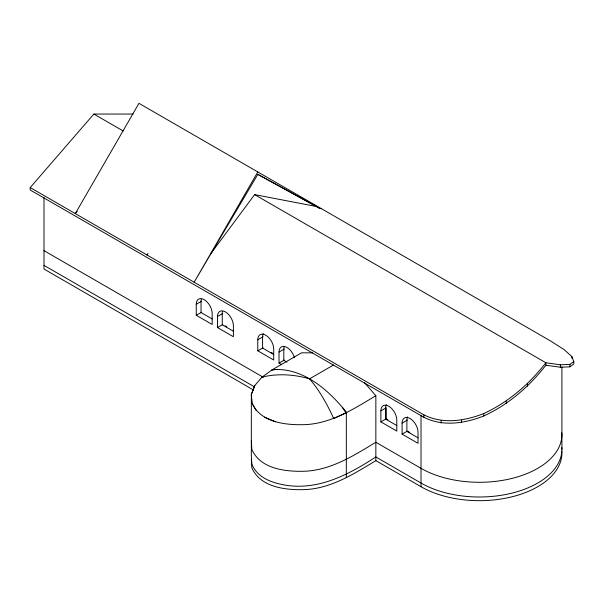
<?xml version="1.0" encoding="UTF-8"?>
<svg xmlns="http://www.w3.org/2000/svg" width="604" height="604" viewBox="0 0 604 604"><rect width="100%" height="100%" fill="white"/><g stroke="black" fill="none" stroke-linecap="round" stroke-linejoin="round"><path stroke-width="0.91" d="M561.848 447.579A82.529 47.648 0 0 1 512.373 493.023A82.529 47.648 0 0 1 421.018 483.041L375.854 456.964C350.086 473.725 320.883 489.436 289.029 485.669C274.692 483.774 257.78 478.927 251.86 464.204L251.332 455.62L251.332 394.359L254.775 385.548L261.993 377.138L272.404 369.663C303.148 367.202 328.719 390.146 346.673 412.547L333.74 418.557C327.24 404.461 319.72 390.652 309.535 378.859C294.156 374.382 277.629 373.272 261.993 377.138M254.828 385.556L251.392 394.359L251.913 402.936C260.475 422.392 285.163 425.103 303.91 424.68C330.698 423.902 353.665 409.059 375.854 395.703L364.582 382.747M257.795 171.944L194.133 282.211L257.795 174.39L319.697 208.357L321.464 208.697M146.915 254.948L148.033 253.446M210.562 253.952L254.616 194.609L316.511 206.523L319.697 208.357M254.616 194.609L545.873 362.762L545.873 365.216C529.255 386.583 508.462 404.612 483.766 415.99C464.665 423.472 442.875 426.9 423.857 417.289L30.2 190.011L30.2 187.565L93.862 114.05L133.182 114.05M77.191 211.408L75.296 213.597L138.958 103.329L551.18 341.328L564.113 349.625L571.829 356.534L573.8 361.562L573.8 364.016L569.889 366.832L560.361 367.24L545.873 365.216M30.2 187.565L423.857 414.835C442.875 424.446 464.665 421.018 483.766 413.544C508.462 402.166 529.255 384.129 545.873 362.762L560.361 364.786L569.889 364.378L573.8 361.562M196.255 304.265A11.257 6.501 60 0 1 204.212 299.667A11.257 6.501 60 0 1 212.17 313.453L212.17 324.476L196.255 315.288L196.255 304.265L201.562 301.2M196.255 315.288L201.562 312.23M217.478 316.519A11.257 6.501 60 0 1 225.435 311.921A11.257 6.501 60 0 1 233.393 325.707L233.393 336.73L217.478 327.542L217.478 316.519L222.785 313.453M217.478 327.542L222.785 324.476M257.795 339.795A11.257 6.501 60 0 1 265.752 335.197A11.257 6.501 60 0 1 273.71 348.984L273.71 360.014L257.795 350.818L257.795 339.795L263.102 336.73M257.795 350.818L263.102 347.761M281.404 364.454L279.018 363.072L279.018 352.049L284.325 348.984M279.018 363.072L284.325 360.014M272.057 369.867L301.577 352.819L312.6 352.864M309.535 378.859L333.416 365.073M380.882 410.856L386.183 407.791L386.183 418.821L380.882 421.886L380.882 410.856A11.257 6.501 60 0 1 388.84 406.258A11.257 6.501 60 0 1 396.798 420.044L396.798 431.075L380.882 421.886M402.105 423.11A11.257 6.501 60 0 1 410.063 418.512A11.257 6.501 60 0 1 418.021 432.298L418.021 443.321L402.105 434.133L402.105 423.11L407.406 420.044M402.105 434.133L407.406 431.075M251.332 459.297L251.86 467.881C260.498 487.322 285.118 490.071 303.903 489.648C330.682 488.802 353.665 474.019 375.854 460.641L421.018 486.711A82.529 47.648 0 0 0 512.373 496.699A82.529 47.648 0 0 0 561.848 451.248M271.792 370.109L276.768 369.429M264.446 417.145L275.59 421.803M257.916 174.367L316.511 206.523M93.862 114.05L123.171 130.97M225.171 325.858L226.764 326.779M271.06 352.351L272.653 353.272M386.183 418.821L387.776 419.742M408.206 431.528L409.791 432.449M212.17 318.965L201.034 312.532L201.034 301.509A11.257 6.501 60 0 1 201.306 299.282M233.393 331.219L222.249 324.786L222.249 313.763A11.257 6.501 60 0 1 222.521 311.536M273.71 354.495L262.574 348.063L262.574 337.04A11.257 6.501 60 0 1 263.321 333.582M286.976 362.158L283.797 360.316L283.797 349.293A11.257 6.501 60 0 1 284.061 347.066M396.798 425.556L385.654 419.123L385.654 408.1A11.257 6.501 60 0 1 386.401 404.642M418.021 437.809L406.877 431.377L406.877 420.354A11.257 6.501 60 0 1 407.625 416.896M43.994 250.66L263.269 377.258M43.994 265.367L254.299 386.786M253.484 389.988L43.994 269.037L43.994 197.455M342.309 407.262L345.911 412.902M256.368 410.705L251.913 402.936L251.332 394.359M251.332 440.92L251.86 449.504C260.498 468.938 285.118 471.694 303.903 471.271C330.682 470.425 353.665 455.642 375.854 442.264L421.018 468.334A82.529 47.648 0 0 0 512.373 478.315A82.529 47.648 0 0 0 561.848 432.872M571.829 356.534L571.829 358.164M569.889 364.378L569.889 366.832M561.909 367.043L561.909 449.346M560.361 364.786L560.361 367.24M527.413 383.812L527.413 386.266M506.228 401.131L506.228 403.585M483.766 413.544L483.766 415.99M461.562 420.195L461.562 422.641M441.124 420.633L441.124 423.087M423.857 414.835L423.857 417.289M421.018 415.129L421.018 486.711M375.854 395.703L375.854 460.641M346.326 412.751L346.326 477.689M279.018 352.049A11.257 6.501 60 0 1 285.594 346.794A11.257 6.501 60 0 1 294.458 357.817"/></g></svg>
